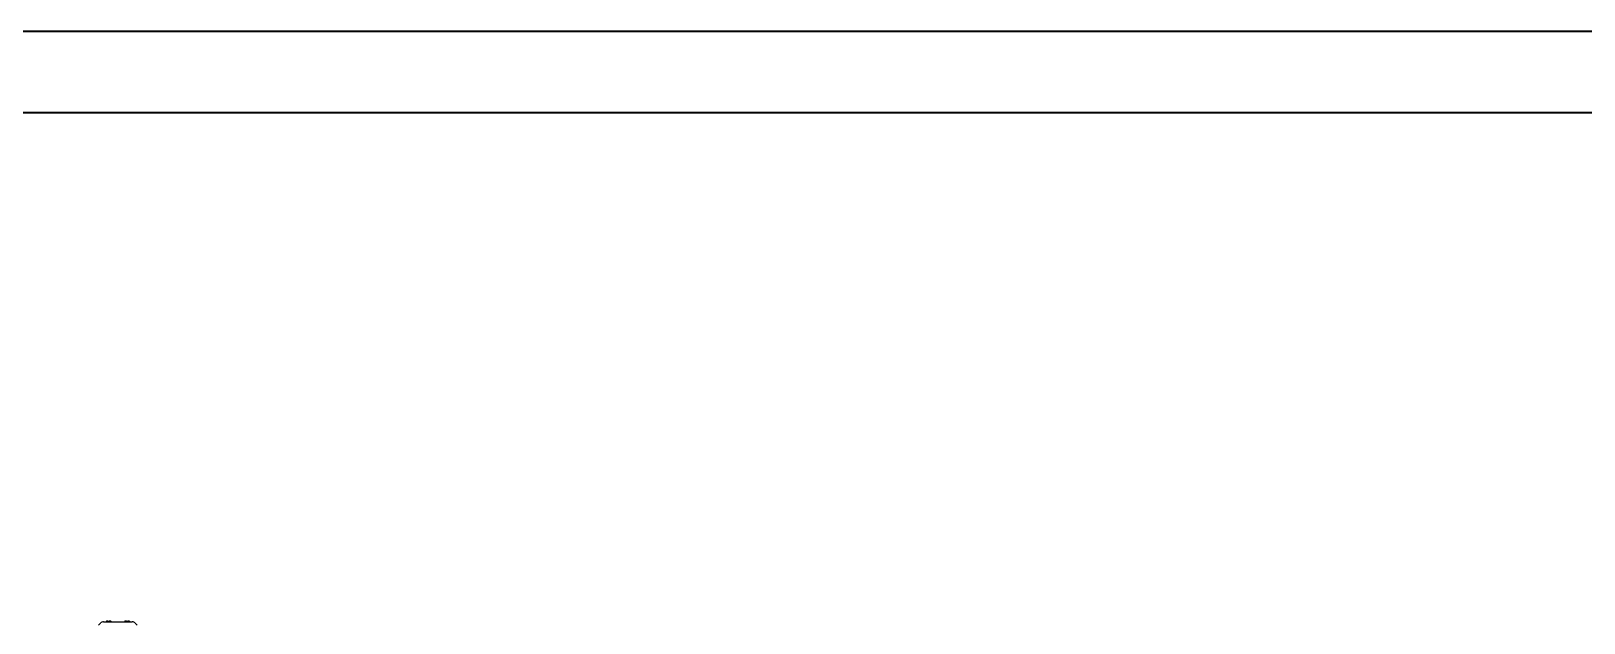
# Model space of a CAD drawing. Header units: millimetres. Extents: x 0 to 157650, y 0 to 89100.
# Drawn here: x 25553 to 39763, y 83679 to 89100 of the extents above; entities that cross this region are included whole.
import ezdxf

# ---------------------------------------------------------------- set-up
doc = ezdxf.new("R2010")
doc.units = ezdxf.units.MM
doc.header["$LTSCALE"] = 150
doc.layers.get('0').update_dxf_attribs({"lineweight": 18})
doc.layers.add('Border', color=7, linetype='Continuous', lineweight=35)
doc.layers.add('Visible', color=7, linetype='Continuous', lineweight=25)

# ---------------------------------------------------------------- blocks, each defined once
blk = doc.blocks.new('Borders Bigadan Border')
at = {"layer": 'Border'}
for p, q in [((0, 594), (1051, 594)), ((1046, 589), (20, 589))]:
    blk.add_line(p, q, dxfattribs=at)

msp = doc.modelspace()

# ---------------------------------------------------------------- linework, layer by layer
at = {"layer": 'Visible', "color": 9, "true_color": 0xc0c0c0}
for p, q in [((26189, 83679), (26170, 83660)), ((26216, 83690), (26479, 83690)), ((26242, 83695), (26242, 83690)), ((26245, 83698), (26255, 83698)), ((26258, 83695), (26258, 83690)), ((26268, 83695), (26268, 83690)), ((26271, 83698), (26281, 83698)), ((26284, 83695), (26284, 83690)), ((26410, 83695), (26410, 83690)), ((26413, 83698), (26423, 83698)), ((26426, 83695), (26426, 83690)), ((26436, 83695), (26436, 83690)), ((26439, 83698), (26449, 83698)), ((26452, 83695), (26452, 83690)), ((26505, 83679), (26524, 83660))]:
    msp.add_line(p, q, dxfattribs=at)
for centre, radius, start, end in [((26216, 83653), 37.5, 90, 135), ((26245, 83695), 3, 90, 180), ((26255, 83695), 3, 0, 90), ((26271, 83695), 3, 90, 180), ((26281, 83695), 3, 0, 90), ((26413, 83695), 3, 90, 180), ((26423, 83695), 3, 0, 90), ((26439, 83695), 3, 90, 180), ((26449, 83695), 3, 0, 90), ((26479, 83653), 37.5, 45, 90)]:
    msp.add_arc(centre, radius, start, end, dxfattribs=at)

# ---------------------------------------------------------------- block references
at = {"xscale": 150, "yscale": 150, "zscale": 150}
msp.add_blockref('Borders Bigadan Border', (0, 0), dxfattribs=at)

doc.saveas('drawing.dxf')
